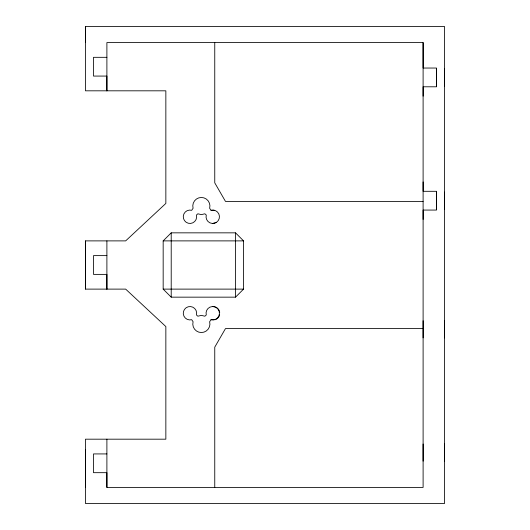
<?xml version="1.0" encoding="UTF-8"?>
<svg xmlns="http://www.w3.org/2000/svg" width="530" height="530" viewBox="0 0 530 530"><rect width="100%" height="100%" fill="white"/><g stroke="black" fill="none" stroke-linecap="round" stroke-linejoin="round"><path stroke-width="0.79" d="M85.456 487.421L85.456 449.904M85.456 289.115L85.456 240.885L125.65 240.885L165.85 203.434L165.85 90.816L85.456 90.816L85.456 26.5L444.544 26.5L444.544 503.5L85.456 503.5L85.456 439.184L165.85 439.184L165.85 326.566L125.65 289.115L85.456 289.115L85.456 240.885M85.456 42.579L85.456 26.5M106.894 57.319L93.492 57.319L93.492 76.075L106.894 76.075L106.894 90.816L106.894 42.579L423.106 42.579L423.106 487.421L106.894 487.421L106.894 472.68L93.492 472.68L93.492 453.925L106.894 453.925M163.167 289.115L163.167 240.885L171.21 232.842L235.525 232.842L243.561 240.885L243.561 289.115L235.525 297.158L171.21 297.158L163.167 289.115L243.561 289.115M171.21 297.158L171.21 232.842M214.756 487.421L214.756 347.163L225.475 328.593L423.106 328.593M214.756 42.579L214.756 182.837L225.475 201.407L423.106 201.407M235.525 297.158L235.525 232.842M211.013 319.709L209.641 321.736A8.573 8.573 0 0 1 201.36 332.529A8.573 8.573 0 0 1 193.072 321.736L191.701 319.709A6.698 6.698 0 0 1 183.294 313.82A6.698 6.698 0 0 1 190.555 306.565A6.698 6.698 0 0 1 196.438 314.972L197.849 316.205L201.36 315.377L204.865 316.205L206.276 314.972A6.698 6.698 0 0 1 212.166 306.565A6.698 6.698 0 0 1 219.42 313.82A6.698 6.698 0 0 1 211.013 319.709L215.147 319.689A6.711 6.711 0 0 0 218.062 317.801M216.094 222.567L212.749 223.461M211.013 210.291A6.698 6.698 0 0 1 219.42 216.18A6.698 6.698 0 0 1 212.166 223.435A6.698 6.698 0 0 1 206.276 215.028L204.865 213.795L201.36 214.623L197.849 213.795L196.438 215.028A6.698 6.698 0 0 1 190.555 223.435A6.698 6.698 0 0 1 183.294 216.18A6.698 6.698 0 0 1 191.701 210.291L193.072 208.263A8.573 8.573 0 0 1 201.36 197.471A8.573 8.573 0 0 1 209.641 208.263L211.013 210.291L214.478 210.291M163.167 240.885L243.561 240.885M106.894 255.619L93.492 255.619L93.492 274.381L106.894 274.381L106.894 289.115L106.894 240.885M212.749 306.539L214.484 306.744A6.711 6.711 0 0 1 219.725 312.375M444.544 68.84L444.544 85.993M444.544 192.112L444.544 209.264M444.544 320.736L444.544 337.888M444.544 444.007L444.544 461.16M436.508 68.84L436.508 85.993M436.508 192.112L436.508 209.264M423.106 42.579L423.106 68.039L436.508 68.039L436.508 86.794L423.106 86.794L423.106 96.175M423.106 181.929L423.106 191.303L436.508 191.303L436.508 210.065L423.106 210.065L423.106 219.446M423.106 320.736L423.106 337.888M423.106 444.007L423.106 461.16M106.894 439.184L106.894 487.421M219.645 314.707A6.711 6.711 0 0 1 218.433 317.351"/></g></svg>
